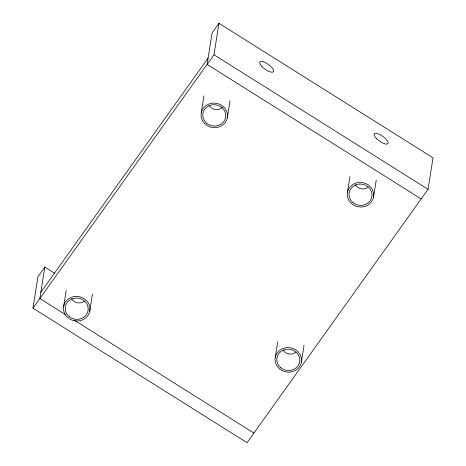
<?xml version="1.0" encoding="UTF-8"?>
<svg xmlns="http://www.w3.org/2000/svg" width="466" height="466" viewBox="0 0 466 466"><rect width="100%" height="100%" fill="white"/><g stroke="black" fill="none" stroke-linecap="round" stroke-linejoin="round"><path stroke-width="0.7" d="M421.177 198.935L207.09 64.395L212.077 32.923L218.95 23.3L433.031 157.84L428.05 189.312L247.05 442.7L32.97 308.16L37.95 276.688L44.823 267.065L54.668 273.251M44.823 267.065L39.843 298.537L65.677 314.777M63.691 306.179L66.155 290.621M89.746 311.189A13.269 12.273 9 0 0 72.265 297.005A13.269 12.273 9 0 0 68.141 317.864A13.269 12.273 9 0 0 89.746 311.189L92.431 294.209M201.26 112.871L203.951 95.897M32.97 308.16L213.964 54.772L218.95 23.3M227.315 117.881A13.269 12.273 9 0 0 209.84 103.697A13.269 12.273 9 0 0 205.71 124.556A13.269 12.273 9 0 0 227.315 117.881L230.006 100.901M275.278 357.364L277.742 341.799M301.333 362.367A13.269 12.273 9 0 0 283.858 348.184A13.269 12.273 9 0 0 279.728 369.043A13.269 12.273 9 0 0 301.333 362.367L304.024 345.393M347.479 192.213L349.943 176.655M373.534 197.223A13.269 12.273 9 0 0 356.059 183.039A13.269 12.273 9 0 0 351.929 203.898A13.269 12.273 9 0 0 373.534 197.223L376.225 180.243M40.839 292.24L208.086 58.099M213.964 54.772L428.05 189.312M74.292 320.189L253.923 433.077M84.346 301.176A8.4 7.771 9 0 1 71.56 298.846M295.933 352.36A8.4 7.771 9 0 1 283.153 350.024M368.134 187.215A8.4 7.771 9 0 1 355.354 184.88M222.498 107.366A8.4 7.771 9 0 1 209.135 105.537M280.765 367.75A11.516 10.654 9 0 0 299.591 362.158A11.516 10.654 9 0 0 284.569 349.692A11.516 10.654 9 0 0 280.765 367.75M69.172 316.565A11.516 10.654 9 0 0 87.998 310.973A11.516 10.654 9 0 0 72.976 298.508A11.516 10.654 9 0 0 69.172 316.565M206.747 123.257A11.516 10.654 9 0 0 225.567 117.665A11.516 10.654 9 0 0 210.55 105.2A11.516 10.654 9 0 0 206.747 123.257M352.966 202.599A11.516 10.654 9 0 0 371.786 197.013A11.516 10.654 9 0 0 356.77 184.542A11.516 10.654 9 0 0 352.966 202.599M376.167 138.233A8.4 2.895 35.5 0 0 387.916 143.61A8.4 2.895 35.5 0 0 379.231 134.26A8.4 2.895 35.5 0 0 376.167 138.233M261.752 66.329A8.4 2.895 35.5 0 0 273.501 71.712A8.4 2.895 35.5 0 0 264.816 62.362A8.4 2.895 35.5 0 0 261.752 66.329"/></g></svg>
